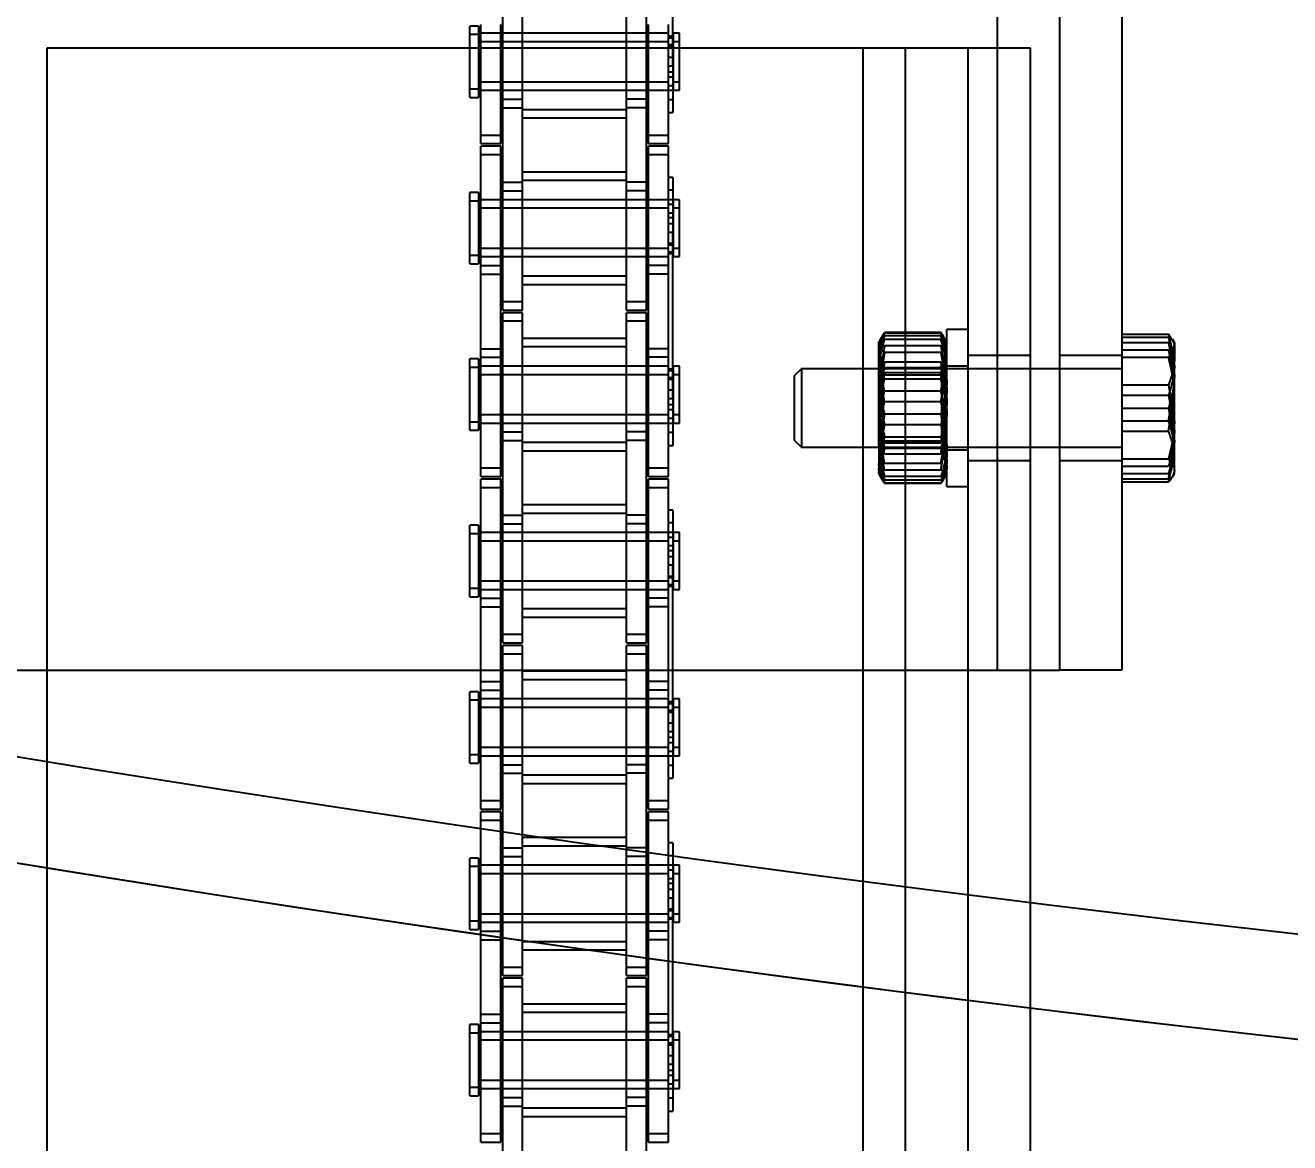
# Model space of a CAD drawing. Header units: metres. Extents: x 0 to 63075, y 0 to 44550.
# Drawn here: x 13981.8 to 14078.3, y 29341.2 to 29426.5 of the extents above; entities that cross this region are included whole.
import ezdxf

# ---------------------------------------------------------------- set-up
doc = ezdxf.new("R2010")
doc.units = ezdxf.units.M
doc.header["$LTSCALE"] = 75
doc.linetypes.add('HIDDEN2', pattern=[4.7625, 3.175, -1.5875])
for name, color, linetype in [('18_COTAS', 7, 'Continuous'), ('SDM', 7, 'Continuous'), ('SL1', 8, 'Continuous'), ('SL4', 4, 'Continuous'), ('ST1', 7, 'HIDDEN2')]:
    doc.layers.add(name, color=color, linetype=linetype)
doc.styles.add('ROMANS', font='ROMANS.SHX')
doc.dimstyles.new('75___1-75', dxfattribs={"dimscale": 75, "dimtxt": 2.5, "dimasz": 2, "dimexe": 1.5, "dimexo": 1, "dimgap": 0.5, "dimtad": 1, "dimdec": 0, "dimzin": 12, "dimtxsty": 'ROMANS', "dimcen": 0, "dimclrd": 256, "dimclre": 256, "dimclrt": 3, "dimazin": 3, "dimtfac": 1, "dimtdec": 0, "dimtmove": 0, "dimatfit": 0, "dimfxl": 1, "dimlwd": -1, "dimlwe": -1, "dimarcsym": 0})

# ---------------------------------------------------------------- blocks, each defined once
blk = doc.blocks.new('A$C1d93b9d1')
at = {"layer": 'SL1'}
for radius, start, end in [(1979, 150.488695, 76.215496), (1915.5, 151.397673, 77.946628), (1915.5, 151.397673, 77.482416), (1907.5, 151.517007, 77.895312)]:
    blk.add_arc((6031.727, 6950), radius, start, end, dxfattribs=at)
blk = doc.blocks.new('*D27')
at = {"layer": '18_COTAS', "transparency": 16777216}
for p, q in [((12131.24, 27878.333), (12131.24, 30705.371)), ((13913.74, 30509.566), (13913.74, 30705.371)), ((11981.24, 30592.871), (11122.311, 30592.871)), ((13913.74, 30592.871), (12131.24, 30592.871)), ((14063.74, 30592.871), (14213.74, 30592.871))]:
    blk.add_line(p, q, dxfattribs=at)
for points in [[(11981.24, 30617.871), (11981.24, 30567.871), (12131.24, 30592.871)], [(14063.74, 30617.871), (14063.74, 30567.871), (13913.74, 30592.871)]]:
    blk.add_solid(points, dxfattribs=at)
at = {"layer": 'Defpoints', "color": 0, "transparency": 16777216}
for p in [(13913.74, 30592.871), (13913.74, 30434.566), (12131.24, 27803.333)]:
    blk.add_point(p, dxfattribs=at)
at = {"layer": '18_COTAS', "color": 3, "transparency": 16777216, "insert": (11476.776, 30724.121), "char_height": 187.5, "attachment_point": 5, "style": 'ROMANS'}
blk.add_mtext('1782', dxfattribs=at)
blk = doc.blocks.new('A$C429c7d53')
at = {"layer": 'SL4'}
for p, q in [((340, 2387.238), (340, 2287.238)), ((344.762, 2387.238), (344.762, 2287.238)), ((310.489, 2334.738), (310.489, 2339.738)), ((335.237, 2339.738), (335.237, 2334.738)), ((297.515, 2334.738), (297.515, 2339.256)), ((299.035, 2334.738), (299.035, 2339.256)), ((306.965, 2334.738), (306.965, 2339.256)), ((308.485, 2334.738), (308.485, 2339.256)), ((295.658, 2336.389), (295, 2336.389)), ((295, 2335.734), (295, 2336.389)), ((295.658, 2335.734), (295, 2335.734)), ((295, 2334.738), (295, 2335.734)), ((295.658, 2336.389), (295.658, 2335.734)), ((295.843, 2335.836), (295.658, 2335.836)), ((295.658, 2335.734), (295.658, 2334.738)), ((295.843, 2334.738), (295.843, 2336.511)), ((297.363, 2334.738), (297.363, 2336.511)), ((297.515, 2335.836), (297.363, 2335.836)), ((308.637, 2335.836), (308.485, 2335.836)), ((308.637, 2334.738), (308.637, 2336.511)), ((310.157, 2334.738), (310.157, 2336.511)), ((311, 2335.836), (310.526, 2335.836)), ((310.526, 2335.836), (310.526, 2335.181)), ((311, 2335.181), (311, 2335.836)), ((262.765, 1009.763), (262.765, 2334.738)), ((262.765, 2334.738), (328.24, 2334.738)), ((295.843, 2335.181), (295.658, 2335.181)), ((297.515, 2335.181), (297.363, 2335.181)), ((308.637, 2335.181), (308.485, 2335.181)), ((310.526, 2335.467), (310.489, 2335.467)), ((310.526, 2334.812), (310.489, 2334.812)), ((311, 2335.181), (310.526, 2335.181)), ((310.526, 2335.181), (310.526, 2334.738)), ((311, 2334.738), (311, 2335.181)), ((328.24, 1009.763), (328.24, 2334.738)), ((328.24, 2334.738), (337.765, 2334.738)), ((337.765, 2334.738), (337.765, 1009.763)), ((344.762, 2312.88), (348.316, 2312.88)), ((348.316, 2312.88), (348.762, 2310.939)), ((348.567, 2312.477), (348.316, 2312.88)), ((348.762, 2312.238), (348.618, 2312.488)), ((348.762, 2312.238), (348.762, 2310.939)), ((348.762, 2306.178), (348.762, 2310.939)), ((340, 2310.238), (337.765, 2310.238)), ((344.762, 2308.999), (348.316, 2308.999)), ((348.316, 2308.999), (348.762, 2306.178)), ((348.762, 2302.476), (348.762, 2306.178)), ((337.765, 2304.238), (340, 2304.238)), ((344.762, 2303.357), (348.316, 2303.357)), ((348.618, 2301.987), (348.762, 2302.238)), ((348.762, 2302.238), (348.762, 2302.476)), ((344.762, 2301.595), (348.316, 2301.595)), ((123.235, 2287.238), (262.765, 2287.238)), ((337.765, 2287.238), (340, 2287.238)), ((344.762, 2287.238), (340, 2287.238))]:
    blk.add_line(p, q, dxfattribs=at)
for points, knots in [([(348.762, 2310.939), (348.762, 2310.893), (348.756, 2310.238), (348.528, 2309.596), (348.316, 2308.999)], [0, 0, 0, 0, 0.070201, 1, 1, 1, 1]), ([(348.762, 2306.178), (348.762, 2306.111), (348.756, 2305.158), (348.528, 2304.225), (348.316, 2303.357)], [0, 0, 0, 0, 0.070201, 1, 1, 1, 1]), ([(348.316, 2303.357), (348.499, 2303.133), (348.736, 2302.843), (348.758, 2302.545), (348.762, 2302.476)], [0, 0, 0, 0, 0.768151, 1, 1, 1, 1]), ([(348.762, 2302.476), (348.706, 2302.241), (348.635, 2301.942), (348.372, 2301.656), (348.316, 2301.595)], [0, 0, 0, 0, 0.788999, 1, 1, 1, 1])]:
    blk.add_open_spline(points, degree=3, knots=knots, dxfattribs=at)
at = {"layer": 'ST1'}
for p, q in [((335.237, 2387.238), (335.237, 2287.238)), ((297.363, 2335.836), (295.843, 2335.836)), ((297.363, 2335.836), (295.843, 2335.836)), ((308.485, 2335.836), (297.515, 2335.836)), ((299.035, 2335.836), (297.515, 2335.836)), ((306.965, 2335.836), (299.035, 2335.836)), ((308.485, 2335.836), (306.965, 2335.836)), ((310.157, 2335.836), (308.637, 2335.836)), ((310.157, 2335.836), (308.637, 2335.836)), ((310.489, 2335.61), (310.157, 2335.61)), ((295, 2330.937), (295, 2334.738)), ((295.658, 2334.738), (295.658, 2330.937)), ((297.363, 2335.181), (295.843, 2335.181)), ((297.363, 2335.181), (295.843, 2335.181)), ((295.843, 2327.416), (295.843, 2334.738)), ((297.363, 2327.416), (297.363, 2334.738)), ((308.485, 2335.181), (297.515, 2335.181)), ((299.035, 2335.181), (297.515, 2335.181)), ((297.515, 2330.161), (297.515, 2334.738)), ((306.965, 2335.181), (299.035, 2335.181)), ((299.035, 2330.161), (299.035, 2334.738)), ((308.485, 2335.181), (306.965, 2335.181)), ((306.965, 2330.161), (306.965, 2334.738)), ((308.485, 2330.161), (308.485, 2334.738)), ((310.157, 2335.181), (308.637, 2335.181)), ((310.157, 2335.181), (308.637, 2335.181)), ((308.637, 2327.416), (308.637, 2334.738)), ((310.489, 2335.467), (310.157, 2335.467)), ((310.489, 2334.955), (310.157, 2334.955)), ((310.489, 2334.812), (310.157, 2334.812)), ((310.157, 2327.416), (310.157, 2334.738)), ((310.489, 2333.336), (310.489, 2334.738)), ((310.526, 2334.738), (310.526, 2331.491)), ((311, 2331.491), (311, 2334.738)), ((325.002, 2334.738), (325.002, 1009.763)), ((328.24, 1009.763), (328.24, 2334.738)), ((333.002, 2334.738), (333.002, 1009.763)), ((335.237, 2334.738), (335.237, 2287.238)), ((310.489, 2333.991), (310.157, 2333.991)), ((310.489, 2333.336), (310.157, 2333.336)), ((310.489, 2332.884), (310.157, 2332.884)), ((310.489, 2333.336), (310.489, 2329.784)), ((295.658, 2332.146), (310.157, 2332.146)), ((295.843, 2332.146), (297.363, 2332.146)), ((297.515, 2332.146), (299.035, 2332.146)), ((299.035, 2332.146), (306.965, 2332.146)), ((306.965, 2332.146), (308.485, 2332.146)), ((308.637, 2332.146), (310.157, 2332.146)), ((310.157, 2332.515), (310.526, 2332.515)), ((310.157, 2331.86), (310.526, 2331.86)), ((310.526, 2332.146), (311, 2332.146)), ((295, 2331.592), (295.658, 2331.592)), ((295, 2330.937), (295.658, 2330.937)), ((295.658, 2331.491), (310.157, 2331.491)), ((295.843, 2331.491), (297.363, 2331.491)), ((297.515, 2331.491), (299.035, 2331.491)), ((297.515, 2330.816), (299.035, 2330.816)), ((299.035, 2331.491), (306.965, 2331.491)), ((306.965, 2331.491), (308.485, 2331.491)), ((308.485, 2330.816), (306.965, 2330.816)), ((308.637, 2331.491), (310.489, 2331.491)), ((310.489, 2330.76), (310.157, 2330.76)), ((310.526, 2331.491), (311, 2331.491)), ((297.515, 2330.161), (299.035, 2330.161)), ((297.515, 2323.811), (297.515, 2330.161)), ((299.035, 2323.811), (299.035, 2330.161)), ((299.035, 2330.031), (306.965, 2330.031)), ((308.485, 2330.161), (306.965, 2330.161)), ((306.965, 2323.811), (306.965, 2330.161)), ((308.485, 2323.811), (308.485, 2330.161)), ((299.035, 2329.376), (306.965, 2329.376)), ((310.157, 2329.784), (310.489, 2329.784)), ((295.843, 2328.071), (297.363, 2328.071)), ((308.637, 2328.071), (310.157, 2328.071)), ((295.843, 2327.416), (297.363, 2327.416)), ((295.843, 2326.556), (295.843, 2327.211)), ((297.363, 2327.211), (295.843, 2327.211)), ((297.363, 2326.556), (297.363, 2327.211)), ((308.637, 2327.416), (310.157, 2327.416)), ((308.637, 2326.556), (308.637, 2327.211)), ((310.157, 2327.211), (308.637, 2327.211)), ((310.157, 2326.556), (310.157, 2327.211)), ((295.843, 2317.461), (295.843, 2326.556)), ((297.363, 2326.556), (295.843, 2326.556)), ((297.363, 2317.461), (297.363, 2326.556)), ((308.637, 2317.461), (308.637, 2326.556)), ((310.157, 2326.556), (308.637, 2326.556)), ((310.157, 2317.461), (310.157, 2326.556)), ((306.965, 2325.251), (299.035, 2325.251)), ((297.515, 2324.466), (299.035, 2324.466)), ((306.965, 2324.596), (299.035, 2324.596)), ((308.485, 2324.466), (306.965, 2324.466)), ((310.489, 2324.843), (310.157, 2324.843)), ((310.489, 2324.843), (310.489, 2323.867)), ((295, 2323.034), (295, 2323.689)), ((295.658, 2323.689), (295, 2323.689)), ((295.658, 2323.689), (295.658, 2323.034)), ((310.157, 2323.136), (295.658, 2323.136)), ((297.363, 2323.136), (295.843, 2323.136)), ((297.515, 2323.811), (299.035, 2323.811)), ((297.515, 2314.716), (297.515, 2323.811)), ((299.035, 2323.136), (297.515, 2323.136)), ((299.035, 2314.716), (299.035, 2323.811)), ((306.965, 2323.136), (299.035, 2323.136)), ((308.485, 2323.811), (306.965, 2323.811)), ((306.965, 2314.716), (306.965, 2323.811)), ((308.485, 2323.136), (306.965, 2323.136)), ((308.485, 2314.716), (308.485, 2323.811)), ((310.489, 2323.136), (308.637, 2323.136)), ((310.489, 2323.867), (310.157, 2323.867)), ((310.489, 2323.867), (310.489, 2320.636)), ((310.526, 2323.136), (310.526, 2322.481)), ((311, 2323.136), (310.526, 2323.136)), ((311, 2322.481), (311, 2323.136)), ((295, 2318.237), (295, 2323.034)), ((295.658, 2323.034), (295, 2323.034)), ((295.658, 2323.034), (295.658, 2318.237)), ((310.157, 2322.481), (295.658, 2322.481)), ((297.363, 2322.481), (295.843, 2322.481)), ((299.035, 2322.481), (297.515, 2322.481)), ((306.965, 2322.481), (299.035, 2322.481)), ((308.485, 2322.481), (306.965, 2322.481)), ((310.157, 2322.481), (308.637, 2322.481)), ((310.526, 2322.767), (310.157, 2322.767)), ((310.526, 2322.112), (310.157, 2322.112)), ((310.526, 2322.481), (310.526, 2318.791)), ((311, 2322.481), (310.526, 2322.481)), ((311, 2318.791), (311, 2322.481)), ((310.489, 2321.743), (310.157, 2321.743)), ((310.489, 2321.291), (310.157, 2321.291)), ((310.489, 2320.636), (310.157, 2320.636)), ((310.489, 2307.936), (310.489, 2320.636)), ((295.658, 2319.446), (310.157, 2319.446)), ((295.843, 2319.446), (297.363, 2319.446)), ((297.515, 2319.446), (299.035, 2319.446)), ((299.035, 2319.446), (306.965, 2319.446)), ((306.965, 2319.446), (308.485, 2319.446)), ((308.637, 2319.446), (310.157, 2319.446)), ((310.157, 2319.815), (310.526, 2319.815)), ((310.489, 2319.672), (310.157, 2319.672)), ((310.526, 2319.446), (311, 2319.446)), ((295, 2318.892), (295.658, 2318.892)), ((295, 2318.237), (295.658, 2318.237)), ((295.658, 2318.791), (310.157, 2318.791)), ((295.843, 2318.791), (297.363, 2318.791)), ((297.515, 2318.791), (299.035, 2318.791)), ((299.035, 2318.791), (306.965, 2318.791)), ((306.965, 2318.791), (308.485, 2318.791)), ((308.637, 2318.791), (310.157, 2318.791)), ((310.157, 2319.16), (310.526, 2319.16)), ((310.489, 2319.017), (310.157, 2319.017)), ((310.526, 2318.791), (311, 2318.791)), ((295.843, 2318.116), (297.363, 2318.116)), ((295.843, 2317.461), (297.363, 2317.461)), ((295.843, 2311.111), (295.843, 2317.461)), ((297.363, 2311.111), (297.363, 2317.461)), ((299.035, 2317.331), (306.965, 2317.331)), ((310.157, 2318.116), (308.637, 2318.116)), ((310.157, 2317.461), (308.637, 2317.461)), ((308.637, 2311.111), (308.637, 2317.461)), ((310.157, 2311.111), (310.157, 2317.461)), ((299.035, 2316.676), (306.965, 2316.676)), ((297.515, 2315.371), (299.035, 2315.371)), ((306.965, 2315.371), (308.485, 2315.371)), ((297.515, 2314.716), (299.035, 2314.716)), ((297.515, 2313.856), (297.515, 2314.511)), ((299.035, 2314.511), (297.515, 2314.511)), ((299.035, 2313.856), (299.035, 2314.511)), ((306.965, 2314.716), (308.485, 2314.716)), ((306.965, 2313.856), (306.965, 2314.511)), ((308.485, 2314.511), (306.965, 2314.511)), ((308.485, 2313.856), (308.485, 2314.511)), ((297.515, 2304.761), (297.515, 2313.856)), ((299.035, 2313.856), (297.515, 2313.856)), ((299.035, 2304.761), (299.035, 2313.856)), ((306.965, 2304.761), (306.965, 2313.856)), ((308.485, 2313.856), (306.965, 2313.856)), ((308.485, 2304.761), (308.485, 2313.856)), ((306.965, 2312.551), (299.035, 2312.551)), ((326.441, 2312.65), (326.276, 2312.365)), ((326.306, 2312.364), (326.649, 2312.753)), ((326.586, 2312.902), (326.441, 2312.65)), ((326.608, 2312.89), (326.649, 2313.007)), ((330.956, 2313.007), (326.649, 2313.007)), ((330.956, 2312.962), (326.649, 2312.962)), ((330.956, 2312.753), (326.649, 2312.753)), ((330.956, 2312.46), (326.649, 2312.46)), ((330.997, 2312.89), (330.956, 2313.007)), ((331.123, 2312.634), (330.956, 2312.962)), ((331.307, 2312.355), (330.956, 2312.753)), ((331.164, 2312.65), (331.019, 2312.902)), ((331.329, 2312.365), (331.164, 2312.65)), ((331.402, 2301.524), (331.402, 2313.238)), ((333.002, 2313.238), (331.402, 2313.238)), ((344.762, 2312.652), (348.316, 2312.652)), ((348.316, 2312.652), (348.762, 2310.431)), ((295.843, 2311.766), (297.363, 2311.766)), ((306.965, 2311.896), (299.035, 2311.896)), ((310.157, 2311.766), (308.637, 2311.766)), ((326.212, 2312.255), (326.202, 2312.238)), ((326.202, 2309.37), (326.202, 2312.22)), ((326.649, 2311.981), (326.202, 2309.37)), ((326.649, 2310.316), (326.202, 2311.661)), ((326.649, 2311.472), (326.202, 2308.714)), ((326.276, 2312.365), (326.212, 2312.255)), ((330.956, 2311.981), (326.649, 2311.981)), ((330.956, 2311.472), (326.649, 2311.472)), ((330.956, 2311.981), (331.402, 2309.37)), ((330.956, 2310.316), (331.402, 2311.661)), ((330.956, 2311.472), (331.402, 2308.714)), ((331.393, 2312.255), (331.329, 2312.365)), ((331.402, 2312.238), (331.393, 2312.255)), ((344.762, 2312.238), (348.316, 2312.238)), ((344.762, 2311.679), (348.316, 2311.679)), ((348.316, 2312.238), (348.762, 2309.738)), ((295, 2310.334), (295, 2310.989)), ((295.658, 2310.989), (295, 2310.989)), ((295.658, 2310.989), (295.658, 2310.334)), ((295.843, 2311.111), (297.363, 2311.111)), ((295.843, 2302.016), (295.843, 2311.111)), ((297.363, 2302.016), (297.363, 2311.111)), ((310.157, 2311.111), (308.637, 2311.111)), ((308.637, 2302.016), (308.637, 2311.111)), ((310.157, 2302.016), (310.157, 2311.111)), ((326.649, 2309.449), (326.202, 2311.205)), ((326.649, 2310.75), (326.202, 2307.888)), ((326.649, 2308.519), (326.202, 2310.636)), ((330.956, 2310.75), (326.649, 2310.75)), ((330.956, 2309.449), (331.402, 2311.205)), ((330.956, 2310.75), (331.402, 2307.888)), ((330.956, 2308.519), (331.402, 2310.636)), ((337.765, 2311.238), (333.002, 2311.238)), ((344.762, 2311.238), (340, 2311.238)), ((344.762, 2311.118), (348.316, 2311.118)), ((295, 2305.537), (295, 2310.334)), ((295.658, 2310.334), (295, 2310.334)), ((310.157, 2310.436), (295.658, 2310.436)), ((295.658, 2310.334), (295.658, 2305.537)), ((310.157, 2309.781), (295.658, 2309.781)), ((297.363, 2310.436), (295.843, 2310.436)), ((297.363, 2309.781), (295.843, 2309.781)), ((299.035, 2310.436), (297.515, 2310.436)), ((299.035, 2309.781), (297.515, 2309.781)), ((306.965, 2310.436), (299.035, 2310.436)), ((306.965, 2309.781), (299.035, 2309.781)), ((308.485, 2310.436), (306.965, 2310.436)), ((308.485, 2309.781), (306.965, 2309.781)), ((310.157, 2310.436), (308.637, 2310.436)), ((310.157, 2309.781), (308.637, 2309.781)), ((310.489, 2310.21), (310.157, 2310.21)), ((310.526, 2310.067), (310.157, 2310.067)), ((310.489, 2309.555), (310.157, 2309.555)), ((310.526, 2310.436), (310.526, 2309.781)), ((311, 2310.436), (310.526, 2310.436)), ((310.526, 2309.781), (310.526, 2306.091)), ((311, 2309.781), (310.526, 2309.781)), ((311, 2309.781), (311, 2310.436)), ((311, 2306.091), (311, 2309.781)), ((320.317, 2310.238), (319.762, 2309.683)), ((319.762, 2309.683), (319.762, 2304.792)), ((320.317, 2310.238), (320.317, 2304.238)), ((337.765, 2310.238), (320.317, 2310.238)), ((326.553, 2309.738), (326.202, 2310.238)), ((326.649, 2307.717), (326.202, 2310.088)), ((326.649, 2309.928), (326.202, 2307.043)), ((326.553, 2309.738), (326.553, 2304.738)), ((331.027, 2309.738), (326.553, 2309.738)), ((330.956, 2310.316), (326.649, 2310.316)), ((330.956, 2309.928), (326.649, 2309.928)), ((330.956, 2307.717), (331.402, 2310.088)), ((330.956, 2309.928), (331.402, 2307.043)), ((331.377, 2310.238), (331.027, 2309.738)), ((331.027, 2304.738), (331.027, 2309.738)), ((331.377, 2310.227), (331.377, 2310.238)), ((331.402, 2310.238), (331.377, 2310.238)), ((331.377, 2304.238), (331.377, 2310.227)), ((333.002, 2310.438), (331.402, 2310.438)), ((344.762, 2310.238), (340, 2310.238)), ((310.526, 2309.412), (310.157, 2309.412)), ((310.489, 2308.591), (310.157, 2308.591)), ((326.202, 2304.387), (326.202, 2309.37)), ((330.956, 2309.449), (326.649, 2309.449)), ((348.316, 2306.265), (348.762, 2308.972)), ((310.489, 2307.936), (310.157, 2307.936)), ((310.489, 2307.936), (310.489, 2304.384)), ((330.956, 2308.519), (326.649, 2308.519)), ((330.956, 2307.717), (326.649, 2307.717)), ((344.762, 2308.21), (348.316, 2308.21)), ((348.316, 2305.476), (348.762, 2308.297)), ((348.316, 2308.21), (348.762, 2305.503)), ((295.658, 2306.746), (310.157, 2306.746)), ((295.843, 2306.746), (297.363, 2306.746)), ((297.515, 2306.746), (299.035, 2306.746)), ((299.035, 2306.746), (306.965, 2306.746)), ((306.965, 2306.746), (308.485, 2306.746)), ((308.637, 2306.746), (310.157, 2306.746)), ((310.489, 2307.484), (310.157, 2307.484)), ((310.157, 2307.115), (310.526, 2307.115)), ((310.526, 2306.746), (311, 2306.746)), ((326.649, 2304.547), (326.202, 2307.432)), ((326.649, 2306.758), (326.202, 2304.387)), ((330.956, 2306.758), (326.649, 2306.758)), ((330.956, 2304.547), (331.402, 2307.432)), ((330.956, 2306.758), (331.402, 2304.387)), ((344.762, 2307.238), (348.316, 2307.238)), ((348.316, 2307.238), (348.762, 2304.738)), ((295, 2306.192), (295.658, 2306.192)), ((295.658, 2306.091), (310.157, 2306.091)), ((295.843, 2306.091), (297.363, 2306.091)), ((297.515, 2306.091), (299.035, 2306.091)), ((299.035, 2306.091), (306.965, 2306.091)), ((306.965, 2306.091), (308.485, 2306.091)), ((308.637, 2306.091), (310.489, 2306.091)), ((310.157, 2306.46), (310.526, 2306.46)), ((310.526, 2306.091), (311, 2306.091)), ((326.649, 2303.725), (326.202, 2306.587)), ((326.649, 2305.956), (326.202, 2303.839)), ((326.649, 2303.003), (326.202, 2305.761)), ((330.956, 2305.956), (326.649, 2305.956)), ((330.956, 2303.725), (331.402, 2306.587)), ((330.956, 2305.956), (331.402, 2303.839)), ((330.956, 2303.003), (331.402, 2305.761)), ((344.762, 2306.265), (348.316, 2306.265)), ((295, 2305.537), (295.658, 2305.537)), ((297.515, 2305.416), (299.035, 2305.416)), ((297.515, 2304.761), (299.035, 2304.761)), ((297.515, 2298.411), (297.515, 2304.761)), ((299.035, 2298.411), (299.035, 2304.761)), ((308.485, 2305.416), (306.965, 2305.416)), ((308.485, 2304.761), (306.965, 2304.761)), ((306.965, 2298.411), (306.965, 2304.761)), ((308.485, 2298.411), (308.485, 2304.761)), ((310.489, 2305.36), (310.157, 2305.36)), ((319.762, 2304.792), (320.317, 2304.238)), ((326.649, 2302.494), (326.202, 2305.105)), ((326.649, 2305.026), (326.202, 2303.27)), ((326.202, 2304.238), (326.553, 2304.738)), ((326.553, 2304.738), (331.027, 2304.738)), ((330.956, 2305.026), (326.649, 2305.026)), ((330.956, 2302.494), (331.402, 2305.105)), ((330.956, 2305.026), (331.402, 2303.27)), ((331.027, 2304.738), (331.377, 2304.238)), ((344.762, 2305.476), (348.316, 2305.476)), ((299.035, 2304.631), (306.965, 2304.631)), ((299.035, 2303.976), (306.965, 2303.976)), ((310.157, 2304.384), (310.489, 2304.384)), ((320.317, 2304.238), (337.765, 2304.238)), ((326.202, 2304.387), (326.202, 2302.243)), ((326.649, 2304.159), (326.202, 2302.814)), ((330.956, 2304.547), (326.649, 2304.547)), ((330.956, 2304.159), (326.649, 2304.159)), ((330.956, 2304.159), (331.402, 2302.814)), ((331.402, 2304.038), (333.002, 2304.038)), ((340, 2304.238), (344.762, 2304.238)), ((348.316, 2301.823), (348.762, 2304.044)), ((330.956, 2303.725), (326.649, 2303.725)), ((330.956, 2303.003), (326.649, 2303.003)), ((333.002, 2303.238), (337.765, 2303.238)), ((340, 2303.238), (344.762, 2303.238)), ((344.762, 2302.796), (348.316, 2302.796)), ((348.316, 2301.595), (348.762, 2303.536)), ((295.843, 2302.671), (297.363, 2302.671)), ((295.843, 2302.016), (297.363, 2302.016)), ((308.637, 2302.671), (310.157, 2302.671)), ((308.637, 2302.016), (310.157, 2302.016)), ((326.202, 2302.238), (326.202, 2302.255)), ((326.202, 2302.238), (326.212, 2302.22)), ((326.212, 2302.22), (326.276, 2302.11)), ((326.276, 2302.11), (326.441, 2301.825)), ((326.441, 2301.825), (326.586, 2301.573)), ((330.956, 2302.494), (326.649, 2302.494)), ((330.956, 2302.015), (326.649, 2302.015)), ((331.019, 2301.573), (331.164, 2301.825)), ((331.164, 2301.825), (331.329, 2302.11)), ((331.329, 2302.11), (331.393, 2302.22)), ((331.393, 2302.22), (331.402, 2302.238)), ((344.762, 2302.238), (348.316, 2302.238)), ((344.762, 2301.823), (348.316, 2301.823)), ((295.843, 2301.156), (295.843, 2301.811)), ((297.363, 2301.811), (295.843, 2301.811)), ((295.843, 2292.061), (295.843, 2301.156)), ((297.363, 2301.156), (295.843, 2301.156)), ((297.363, 2301.156), (297.363, 2301.811)), ((297.363, 2292.061), (297.363, 2301.156)), ((308.637, 2301.156), (308.637, 2301.811)), ((310.157, 2301.811), (308.637, 2301.811)), ((308.637, 2292.061), (308.637, 2301.156)), ((310.157, 2301.156), (308.637, 2301.156)), ((310.157, 2301.156), (310.157, 2301.811)), ((310.157, 2292.061), (310.157, 2301.156)), ((330.956, 2301.722), (326.649, 2301.722)), ((330.956, 2301.513), (326.649, 2301.513)), ((330.956, 2301.468), (326.649, 2301.468)), ((331.402, 2301.238), (331.402, 2301.524)), ((331.402, 2301.238), (333.002, 2301.238)), ((297.515, 2299.066), (299.035, 2299.066)), ((306.965, 2299.851), (299.035, 2299.851)), ((306.965, 2299.196), (299.035, 2299.196)), ((308.485, 2299.066), (306.965, 2299.066)), ((310.489, 2299.443), (310.157, 2299.443)), ((310.489, 2299.443), (310.489, 2298.467)), ((295, 2297.634), (295, 2298.289)), ((295.658, 2298.289), (295, 2298.289)), ((295.658, 2298.289), (295.658, 2297.634)), ((297.515, 2298.411), (299.035, 2298.411)), ((297.515, 2289.316), (297.515, 2298.411)), ((299.035, 2289.316), (299.035, 2298.411)), ((308.485, 2298.411), (306.965, 2298.411)), ((306.965, 2289.316), (306.965, 2298.411)), ((308.485, 2289.316), (308.485, 2298.411)), ((310.489, 2298.467), (310.157, 2298.467)), ((310.489, 2298.467), (310.489, 2295.236)), ((295, 2292.837), (295, 2297.634)), ((295.658, 2297.634), (295, 2297.634)), ((310.157, 2297.736), (295.658, 2297.736)), ((295.658, 2297.634), (295.658, 2292.837)), ((310.157, 2297.081), (295.658, 2297.081)), ((297.363, 2297.736), (295.843, 2297.736)), ((297.363, 2297.081), (295.843, 2297.081)), ((299.035, 2297.736), (297.515, 2297.736)), ((299.035, 2297.081), (297.515, 2297.081)), ((306.965, 2297.736), (299.035, 2297.736)), ((306.965, 2297.081), (299.035, 2297.081)), ((308.485, 2297.736), (306.965, 2297.736)), ((308.485, 2297.081), (306.965, 2297.081)), ((310.489, 2297.736), (308.637, 2297.736)), ((310.157, 2297.081), (308.637, 2297.081)), ((310.526, 2297.367), (310.157, 2297.367)), ((310.526, 2297.736), (310.526, 2297.081)), ((311, 2297.736), (310.526, 2297.736)), ((310.526, 2297.081), (310.526, 2293.391)), ((311, 2297.081), (310.526, 2297.081)), ((311, 2297.081), (311, 2297.736)), ((311, 2293.391), (311, 2297.081)), ((310.526, 2296.712), (310.157, 2296.712)), ((310.489, 2296.343), (310.157, 2296.343)), ((310.489, 2295.891), (310.157, 2295.891)), ((310.489, 2295.236), (310.157, 2295.236)), ((310.489, 2282.536), (310.489, 2295.236)), ((310.157, 2294.415), (310.526, 2294.415)), ((310.489, 2294.272), (310.157, 2294.272)), ((295, 2293.492), (295.658, 2293.492)), ((295.658, 2294.046), (310.157, 2294.046)), ((295.658, 2293.391), (310.157, 2293.391)), ((295.843, 2294.046), (297.363, 2294.046)), ((295.843, 2293.391), (297.363, 2293.391)), ((297.515, 2294.046), (299.035, 2294.046)), ((297.515, 2293.391), (299.035, 2293.391)), ((299.035, 2294.046), (306.965, 2294.046)), ((299.035, 2293.391), (306.965, 2293.391)), ((306.965, 2294.046), (308.485, 2294.046)), ((306.965, 2293.391), (308.485, 2293.391)), ((308.637, 2294.046), (310.157, 2294.046)), ((308.637, 2293.391), (310.157, 2293.391)), ((310.157, 2293.76), (310.526, 2293.76)), ((310.489, 2293.617), (310.157, 2293.617)), ((310.526, 2294.046), (311, 2294.046)), ((310.526, 2293.391), (311, 2293.391)), ((295, 2292.837), (295.658, 2292.837)), ((295.843, 2292.716), (297.363, 2292.716)), ((310.157, 2292.716), (308.637, 2292.716)), ((295.843, 2292.061), (297.363, 2292.061)), ((295.843, 2285.711), (295.843, 2292.061)), ((297.363, 2285.711), (297.363, 2292.061)), ((299.035, 2291.931), (306.965, 2291.931)), ((299.035, 2291.276), (306.965, 2291.276)), ((310.157, 2292.061), (308.637, 2292.061)), ((308.637, 2285.711), (308.637, 2292.061)), ((310.157, 2285.711), (310.157, 2292.061)), ((297.515, 2289.971), (299.035, 2289.971)), ((297.515, 2289.316), (299.035, 2289.316)), ((306.965, 2289.971), (308.485, 2289.971)), ((306.965, 2289.316), (308.485, 2289.316)), ((297.515, 2288.456), (297.515, 2289.111)), ((299.035, 2289.111), (297.515, 2289.111)), ((297.515, 2279.361), (297.515, 2288.456)), ((299.035, 2288.456), (297.515, 2288.456)), ((299.035, 2288.456), (299.035, 2289.111)), ((299.035, 2279.361), (299.035, 2288.456)), ((306.965, 2288.456), (306.965, 2289.111)), ((308.485, 2289.111), (306.965, 2289.111)), ((306.965, 2279.361), (306.965, 2288.456)), ((308.485, 2288.456), (306.965, 2288.456)), ((308.485, 2288.456), (308.485, 2289.111)), ((308.485, 2279.361), (308.485, 2288.456)), ((262.765, 2287.238), (335.237, 2287.238)), ((306.965, 2287.151), (299.035, 2287.151)), ((306.965, 2286.496), (299.035, 2286.496)), ((335.237, 2287.238), (337.765, 2287.238)), ((295, 2284.934), (295, 2285.589)), ((295.658, 2285.589), (295, 2285.589)), ((295.658, 2285.589), (295.658, 2284.934)), ((295.843, 2286.366), (297.363, 2286.366)), ((295.843, 2285.711), (297.363, 2285.711)), ((295.843, 2276.616), (295.843, 2285.711)), ((297.363, 2276.616), (297.363, 2285.711)), ((310.157, 2286.366), (308.637, 2286.366)), ((310.157, 2285.711), (308.637, 2285.711)), ((308.637, 2276.616), (308.637, 2285.711)), ((310.157, 2276.616), (310.157, 2285.711)), ((295, 2280.137), (295, 2284.934)), ((295.658, 2284.934), (295, 2284.934)), ((310.157, 2285.036), (295.658, 2285.036)), ((295.658, 2284.934), (295.658, 2280.137)), ((297.363, 2285.036), (295.843, 2285.036)), ((299.035, 2285.036), (297.515, 2285.036)), ((306.965, 2285.036), (299.035, 2285.036)), ((308.485, 2285.036), (306.965, 2285.036)), ((310.157, 2285.036), (308.637, 2285.036)), ((310.489, 2284.81), (310.157, 2284.81)), ((310.526, 2284.667), (310.157, 2284.667)), ((310.526, 2285.036), (310.526, 2284.381)), ((311, 2285.036), (310.526, 2285.036)), ((311, 2284.381), (311, 2285.036)), ((310.157, 2284.381), (295.658, 2284.381)), ((297.363, 2284.381), (295.843, 2284.381)), ((299.035, 2284.381), (297.515, 2284.381)), ((306.965, 2284.381), (299.035, 2284.381)), ((308.485, 2284.381), (306.965, 2284.381)), ((310.157, 2284.381), (308.637, 2284.381)), ((310.489, 2284.155), (310.157, 2284.155)), ((310.526, 2284.012), (310.157, 2284.012)), ((310.526, 2284.381), (310.526, 2280.691)), ((311, 2284.381), (310.526, 2284.381)), ((311, 2280.691), (311, 2284.381)), ((310.489, 2283.191), (310.157, 2283.191)), ((310.489, 2282.536), (310.157, 2282.536)), ((310.489, 2282.536), (310.489, 2278.984)), ((310.489, 2282.084), (310.157, 2282.084)), ((310.157, 2281.715), (310.526, 2281.715)), ((295, 2280.792), (295.658, 2280.792)), ((295.658, 2281.346), (310.157, 2281.346)), ((295.658, 2280.691), (310.157, 2280.691)), ((295.843, 2281.346), (297.363, 2281.346)), ((295.843, 2280.691), (297.363, 2280.691)), ((297.515, 2281.346), (299.035, 2281.346)), ((297.515, 2280.691), (299.035, 2280.691)), ((299.035, 2281.346), (306.965, 2281.346)), ((299.035, 2280.691), (306.965, 2280.691)), ((306.965, 2281.346), (308.485, 2281.346)), ((306.965, 2280.691), (308.485, 2280.691)), ((308.637, 2281.346), (310.157, 2281.346)), ((308.637, 2280.691), (310.489, 2280.691)), ((310.157, 2281.06), (310.526, 2281.06)), ((310.526, 2281.346), (311, 2281.346)), ((310.526, 2280.691), (311, 2280.691)), ((295, 2280.137), (295.658, 2280.137)), ((297.515, 2280.016), (299.035, 2280.016)), ((308.485, 2280.016), (306.965, 2280.016)), ((310.489, 2279.96), (310.157, 2279.96)), ((297.515, 2279.361), (299.035, 2279.361)), ((297.515, 2273.011), (297.515, 2279.361)), ((299.035, 2273.011), (299.035, 2279.361)), ((299.035, 2279.231), (306.965, 2279.231)), ((308.485, 2279.361), (306.965, 2279.361)), ((306.965, 2273.011), (306.965, 2279.361)), ((308.485, 2273.011), (308.485, 2279.361)), ((310.157, 2278.984), (310.489, 2278.984)), ((299.035, 2278.576), (306.965, 2278.576)), ((295.843, 2277.271), (297.363, 2277.271)), ((308.637, 2277.271), (310.157, 2277.271)), ((295.843, 2276.616), (297.363, 2276.616)), ((295.843, 2275.756), (295.843, 2276.411)), ((297.363, 2276.411), (295.843, 2276.411)), ((297.363, 2275.756), (297.363, 2276.411)), ((308.637, 2276.616), (310.157, 2276.616)), ((308.637, 2275.756), (308.637, 2276.411)), ((310.157, 2276.411), (308.637, 2276.411)), ((310.157, 2275.756), (310.157, 2276.411)), ((295.843, 2266.661), (295.843, 2275.756)), ((297.363, 2275.756), (295.843, 2275.756)), ((297.363, 2266.661), (297.363, 2275.756)), ((308.637, 2266.661), (308.637, 2275.756)), ((310.157, 2275.756), (308.637, 2275.756)), ((310.157, 2266.661), (310.157, 2275.756)), ((306.965, 2274.451), (299.035, 2274.451)), ((310.489, 2274.043), (310.157, 2274.043)), ((310.489, 2274.043), (310.489, 2273.067)), ((295, 2272.234), (295, 2272.889)), ((295.658, 2272.889), (295, 2272.889)), ((295.658, 2272.889), (295.658, 2272.234)), ((297.515, 2273.666), (299.035, 2273.666)), ((297.515, 2273.011), (299.035, 2273.011)), ((297.515, 2263.916), (297.515, 2273.011)), ((306.965, 2273.796), (299.035, 2273.796)), ((299.035, 2263.916), (299.035, 2273.011)), ((308.485, 2273.666), (306.965, 2273.666)), ((308.485, 2273.011), (306.965, 2273.011)), ((306.965, 2263.916), (306.965, 2273.011)), ((308.485, 2263.916), (308.485, 2273.011)), ((310.489, 2273.067), (310.157, 2273.067)), ((310.489, 2273.067), (310.489, 2269.836)), ((295, 2267.437), (295, 2272.234)), ((295.658, 2272.234), (295, 2272.234)), ((310.157, 2272.336), (295.658, 2272.336)), ((295.658, 2272.234), (295.658, 2267.437)), ((297.363, 2272.336), (295.843, 2272.336)), ((299.035, 2272.336), (297.515, 2272.336)), ((306.965, 2272.336), (299.035, 2272.336)), ((308.485, 2272.336), (306.965, 2272.336)), ((310.489, 2272.336), (308.637, 2272.336)), ((310.526, 2271.967), (310.157, 2271.967)), ((310.526, 2272.336), (310.526, 2271.681)), ((311, 2272.336), (310.526, 2272.336)), ((311, 2271.681), (311, 2272.336)), ((310.157, 2271.681), (295.658, 2271.681)), ((297.363, 2271.681), (295.843, 2271.681)), ((299.035, 2271.681), (297.515, 2271.681)), ((306.965, 2271.681), (299.035, 2271.681)), ((308.485, 2271.681), (306.965, 2271.681)), ((310.157, 2271.681), (308.637, 2271.681)), ((310.526, 2271.312), (310.157, 2271.312)), ((310.489, 2270.943), (310.157, 2270.943)), ((310.526, 2271.681), (310.526, 2267.991)), ((311, 2271.681), (310.526, 2271.681)), ((311, 2267.991), (311, 2271.681)), ((310.489, 2270.491), (310.157, 2270.491)), ((310.489, 2269.836), (310.157, 2269.836)), ((310.157, 2269.015), (310.526, 2269.015)), ((310.489, 2257.136), (310.489, 2269.836)), ((295, 2268.092), (295.658, 2268.092)), ((295.658, 2268.646), (310.157, 2268.646)), ((295.843, 2268.646), (297.363, 2268.646)), ((297.515, 2268.646), (299.035, 2268.646)), ((299.035, 2268.646), (306.965, 2268.646)), ((306.965, 2268.646), (308.485, 2268.646)), ((308.637, 2268.646), (310.157, 2268.646)), ((310.489, 2268.872), (310.157, 2268.872)), ((310.157, 2268.36), (310.526, 2268.36)), ((310.489, 2268.217), (310.157, 2268.217)), ((310.526, 2268.646), (311, 2268.646)), ((295, 2267.437), (295.658, 2267.437)), ((295.658, 2267.991), (310.157, 2267.991)), ((295.843, 2267.991), (297.363, 2267.991)), ((295.843, 2267.316), (297.363, 2267.316)), ((297.515, 2267.991), (299.035, 2267.991)), ((299.035, 2267.991), (306.965, 2267.991)), ((306.965, 2267.991), (308.485, 2267.991)), ((308.637, 2267.991), (310.157, 2267.991)), ((310.157, 2267.316), (308.637, 2267.316)), ((310.526, 2267.991), (311, 2267.991)), ((295.843, 2266.661), (297.363, 2266.661)), ((295.843, 2260.311), (295.843, 2266.661)), ((297.363, 2260.311), (297.363, 2266.661)), ((299.035, 2266.531), (306.965, 2266.531)), ((310.157, 2266.661), (308.637, 2266.661)), ((308.637, 2260.311), (308.637, 2266.661)), ((310.157, 2260.311), (310.157, 2266.661)), ((299.035, 2265.876), (306.965, 2265.876)), ((297.515, 2264.571), (299.035, 2264.571)), ((306.965, 2264.571), (308.485, 2264.571)), ((297.515, 2263.916), (299.035, 2263.916)), ((297.515, 2263.056), (297.515, 2263.711)), ((299.035, 2263.711), (297.515, 2263.711)), ((299.035, 2263.056), (299.035, 2263.711)), ((306.965, 2263.916), (308.485, 2263.916)), ((306.965, 2263.056), (306.965, 2263.711)), ((308.485, 2263.711), (306.965, 2263.711)), ((308.485, 2263.056), (308.485, 2263.711)), ((297.515, 2253.961), (297.515, 2263.056)), ((299.035, 2263.056), (297.515, 2263.056)), ((299.035, 2253.961), (299.035, 2263.056)), ((306.965, 2253.961), (306.965, 2263.056)), ((308.485, 2263.056), (306.965, 2263.056)), ((308.485, 2253.961), (308.485, 2263.056)), ((306.965, 2261.751), (299.035, 2261.751)), ((295.843, 2260.966), (297.363, 2260.966)), ((306.965, 2261.096), (299.035, 2261.096)), ((310.157, 2260.966), (308.637, 2260.966)), ((295, 2259.534), (295, 2260.189)), ((295.658, 2260.189), (295, 2260.189)), ((295, 2254.737), (295, 2259.534)), ((295.658, 2259.534), (295, 2259.534)), ((295.658, 2260.189), (295.658, 2259.534)), ((310.157, 2259.636), (295.658, 2259.636)), ((295.658, 2259.534), (295.658, 2254.737)), ((295.843, 2260.311), (297.363, 2260.311)), ((295.843, 2251.216), (295.843, 2260.311)), ((297.363, 2259.636), (295.843, 2259.636)), ((297.363, 2251.216), (297.363, 2260.311)), ((299.035, 2259.636), (297.515, 2259.636)), ((306.965, 2259.636), (299.035, 2259.636)), ((308.485, 2259.636), (306.965, 2259.636)), ((310.157, 2260.311), (308.637, 2260.311)), ((308.637, 2251.216), (308.637, 2260.311)), ((310.157, 2259.636), (308.637, 2259.636)), ((310.157, 2251.216), (310.157, 2260.311)), ((310.489, 2259.41), (310.157, 2259.41)), ((310.526, 2259.636), (310.526, 2258.981)), ((311, 2259.636), (310.526, 2259.636)), ((311, 2258.981), (311, 2259.636)), ((310.157, 2258.981), (295.658, 2258.981)), ((297.363, 2258.981), (295.843, 2258.981)), ((299.035, 2258.981), (297.515, 2258.981)), ((306.965, 2258.981), (299.035, 2258.981)), ((308.485, 2258.981), (306.965, 2258.981)), ((310.157, 2258.981), (308.637, 2258.981)), ((310.526, 2259.267), (310.157, 2259.267)), ((310.489, 2258.755), (310.157, 2258.755)), ((310.526, 2258.612), (310.157, 2258.612)), ((310.526, 2258.981), (310.526, 2255.291)), ((311, 2258.981), (310.526, 2258.981)), ((311, 2255.291), (311, 2258.981)), ((310.489, 2257.791), (310.157, 2257.791)), ((310.489, 2257.136), (310.157, 2257.136)), ((310.489, 2256.684), (310.157, 2256.684)), ((310.489, 2257.136), (310.489, 2253.584)), ((295.658, 2255.946), (310.157, 2255.946)), ((295.843, 2255.946), (297.363, 2255.946)), ((297.515, 2255.946), (299.035, 2255.946)), ((299.035, 2255.946), (306.965, 2255.946)), ((306.965, 2255.946), (308.485, 2255.946)), ((308.637, 2255.946), (310.157, 2255.946)), ((310.157, 2256.315), (310.526, 2256.315)), ((310.157, 2255.66), (310.526, 2255.66)), ((310.526, 2255.946), (311, 2255.946)), ((295, 2255.392), (295.658, 2255.392)), ((295, 2254.737), (295.658, 2254.737)), ((295.658, 2255.291), (310.157, 2255.291)), ((295.843, 2255.291), (297.363, 2255.291)), ((297.515, 2255.291), (299.035, 2255.291)), ((297.515, 2254.616), (299.035, 2254.616)), ((299.035, 2255.291), (306.965, 2255.291)), ((306.965, 2255.291), (308.485, 2255.291)), ((308.485, 2254.616), (306.965, 2254.616)), ((308.637, 2255.291), (310.489, 2255.291)), ((310.489, 2254.56), (310.157, 2254.56)), ((310.526, 2255.291), (311, 2255.291)), ((297.515, 2253.961), (299.035, 2253.961)), ((297.515, 2247.611), (297.515, 2253.961)), ((299.035, 2247.611), (299.035, 2253.961)), ((299.035, 2253.831), (306.965, 2253.831)), ((308.485, 2253.961), (306.965, 2253.961)), ((306.965, 2247.611), (306.965, 2253.961)), ((308.485, 2247.611), (308.485, 2253.961)), ((310.157, 2253.584), (310.489, 2253.584)), ((299.035, 2253.176), (306.965, 2253.176)), ((295.843, 2251.871), (297.363, 2251.871)), ((308.637, 2251.871), (310.157, 2251.871)), ((295.843, 2251.216), (297.363, 2251.216)), ((308.637, 2251.216), (310.157, 2251.216))]:
    blk.add_line(p, q, dxfattribs=at)
for points, knots in [([(326.202, 2311.467), (326.209, 2311.607), (326.234, 2312.128), (326.474, 2312.636), (326.649, 2313.007)], [0, 0, 0, 0, 0.268634, 1, 1, 1, 1]), ([(326.202, 2311.856), (326.209, 2311.957), (326.234, 2312.331), (326.474, 2312.695), (326.649, 2312.962)], [0, 0, 0, 0, 0.268634, 1, 1, 1, 1]), ([(326.202, 2311.205), (326.203, 2311.247), (326.209, 2311.84), (326.437, 2312.421), (326.649, 2312.962)], [0, 0, 0, 0, 0.070201, 1, 1, 1, 1]), ([(326.202, 2310.636), (326.203, 2310.686), (326.209, 2311.401), (326.437, 2312.102), (326.649, 2312.753)], [0, 0, 0, 0, 0.070201, 1, 1, 1, 1]), ([(326.202, 2312.22), (326.209, 2312.242), (326.234, 2312.323), (326.474, 2312.402), (326.649, 2312.46)], [0, 0, 0, 0, 0.268634, 1, 1, 1, 1]), ([(326.202, 2310.088), (326.203, 2310.144), (326.209, 2310.945), (326.437, 2311.73), (326.649, 2312.46)], [0, 0, 0, 0, 0.070201, 1, 1, 1, 1]), ([(331.402, 2311.467), (331.396, 2311.607), (331.371, 2312.128), (331.131, 2312.636), (330.956, 2313.007)], [0, 0, 0, 0, 0.268634, 1, 1, 1, 1]), ([(331.402, 2311.205), (331.402, 2311.247), (331.396, 2311.84), (331.168, 2312.421), (330.956, 2312.962)], [0, 0, 0, 0, 0.070201, 1, 1, 1, 1]), ([(331.402, 2310.636), (331.402, 2310.686), (331.396, 2311.401), (331.168, 2312.102), (330.956, 2312.753)], [0, 0, 0, 0, 0.070201, 1, 1, 1, 1]), ([(331.384, 2312.255), (331.38, 2312.265), (331.351, 2312.334), (331.138, 2312.402), (330.956, 2312.46)], [0, 0, 0, 0, 0.148022, 1, 1, 1, 1]), ([(331.402, 2310.088), (331.402, 2310.144), (331.396, 2310.945), (331.168, 2311.73), (330.956, 2312.46)], [0, 0, 0, 0, 0.0702006, 1, 1, 1, 1]), ([(348.762, 2311.999), (348.761, 2312.068), (348.757, 2312.23), (348.636, 2312.387), (348.567, 2312.477)], [0, 0, 0, 0, 0.429078, 1, 1, 1, 1]), ([(326.649, 2311.981), (326.582, 2312.001), (326.32, 2312.079), (326.253, 2312.16), (326.202, 2312.22)], [0, 0, 0, 0, 0.2575513, 1, 1, 1, 1]), ([(326.649, 2311.472), (326.582, 2311.526), (326.32, 2311.735), (326.253, 2311.952), (326.202, 2312.113)], [0, 0, 0, 0, 0.257551, 1, 1, 1, 1]), ([(326.649, 2309.928), (326.582, 2310.057), (326.32, 2310.559), (326.253, 2311.08), (326.202, 2311.467)], [0, 0, 0, 0, 0.2575513, 1, 1, 1, 1]), ([(330.956, 2311.981), (331.023, 2312.001), (331.285, 2312.079), (331.352, 2312.16), (331.402, 2312.22)], [0, 0, 0, 0, 0.257551, 1, 1, 1, 1]), ([(330.956, 2311.472), (331.023, 2311.526), (331.285, 2311.735), (331.352, 2311.952), (331.402, 2312.113)], [0, 0, 0, 0, 0.257551, 1, 1, 1, 1]), ([(330.956, 2309.928), (331.023, 2310.057), (331.285, 2310.559), (331.352, 2311.08), (331.402, 2311.467)], [0, 0, 0, 0, 0.257551, 1, 1, 1, 1]), ([(348.316, 2311.118), (348.372, 2311.179), (348.635, 2311.466), (348.706, 2311.764), (348.762, 2311.999)], [0, 0, 0, 0, 0.211001, 1, 1, 1, 1]), ([(348.762, 2308.972), (348.762, 2309.036), (348.756, 2309.95), (348.528, 2310.846), (348.316, 2311.679)], [0, 0, 0, 0, 0.070201, 1, 1, 1, 1]), ([(348.762, 2312.166), (348.767, 2312.204), (348.773, 2312.253), (348.715, 2312.3), (348.703, 2312.309)], [0, 0, 0, 0, 0.793539, 1, 1, 1, 1]), ([(348.762, 2308.297), (348.762, 2308.364), (348.756, 2309.317), (348.528, 2310.25), (348.316, 2311.118)], [0, 0, 0, 0, 0.070201, 1, 1, 1, 1]), ([(326.202, 2307.432), (326.203, 2307.5), (326.209, 2308.474), (326.437, 2309.429), (326.649, 2310.316)], [0, 0, 0, 0, 0.0702006, 1, 1, 1, 1]), ([(331.402, 2307.432), (331.402, 2307.5), (331.396, 2308.474), (331.168, 2309.429), (330.956, 2310.316)], [0, 0, 0, 0, 0.0702006, 1, 1, 1, 1]), ([(348.762, 2310.431), (348.762, 2310.379), (348.756, 2309.629), (348.528, 2308.894), (348.316, 2308.21)], [0, 0, 0, 0, 0.070201, 1, 1, 1, 1]), ([(348.762, 2309.738), (348.762, 2309.678), (348.756, 2308.834), (348.528, 2308.007), (348.316, 2307.238)], [0, 0, 0, 0, 0.070201, 1, 1, 1, 1]), ([(326.202, 2306.587), (326.203, 2306.655), (326.209, 2307.621), (326.437, 2308.568), (326.649, 2309.449)], [0, 0, 0, 0, 0.070201, 1, 1, 1, 1]), ([(326.202, 2309.37), (326.203, 2309.308), (326.209, 2308.426), (326.437, 2307.562), (326.649, 2306.758)], [0, 0, 0, 0, 0.070201, 1, 1, 1, 1]), ([(326.202, 2308.714), (326.203, 2308.649), (326.209, 2307.718), (326.437, 2306.805), (326.649, 2305.956)], [0, 0, 0, 0, 0.070201, 1, 1, 1, 1]), ([(331.402, 2306.587), (331.402, 2306.655), (331.396, 2307.621), (331.168, 2308.568), (330.956, 2309.449)], [0, 0, 0, 0, 0.070201, 1, 1, 1, 1]), ([(331.402, 2309.37), (331.402, 2309.308), (331.396, 2308.426), (331.168, 2307.562), (330.956, 2306.758)], [0, 0, 0, 0, 0.070201, 1, 1, 1, 1]), ([(331.402, 2308.714), (331.402, 2308.649), (331.396, 2307.718), (331.168, 2306.805), (330.956, 2305.956)], [0, 0, 0, 0, 0.070201, 1, 1, 1, 1]), ([(326.202, 2305.761), (326.203, 2305.826), (326.209, 2306.757), (326.437, 2307.67), (326.649, 2308.519)], [0, 0, 0, 0, 0.070201, 1, 1, 1, 1]), ([(326.202, 2307.888), (326.203, 2307.82), (326.209, 2306.854), (326.437, 2305.907), (326.649, 2305.026)], [0, 0, 0, 0, 0.070201, 1, 1, 1, 1]), ([(326.202, 2305.105), (326.203, 2305.167), (326.209, 2306.049), (326.437, 2306.913), (326.649, 2307.717)], [0, 0, 0, 0, 0.070201, 1, 1, 1, 1]), ([(331.402, 2305.761), (331.402, 2305.826), (331.396, 2306.757), (331.168, 2307.67), (330.956, 2308.519)], [0, 0, 0, 0, 0.070201, 1, 1, 1, 1]), ([(331.402, 2307.888), (331.402, 2307.82), (331.396, 2306.854), (331.168, 2305.907), (330.956, 2305.026)], [0, 0, 0, 0, 0.0702006, 1, 1, 1, 1]), ([(331.402, 2305.105), (331.402, 2305.167), (331.396, 2306.049), (331.168, 2306.913), (330.956, 2307.717)], [0, 0, 0, 0, 0.070201, 1, 1, 1, 1]), ([(326.202, 2307.043), (326.203, 2306.975), (326.209, 2306.001), (326.437, 2305.046), (326.649, 2304.159)], [0, 0, 0, 0, 0.070201, 1, 1, 1, 1]), ([(331.402, 2307.043), (331.402, 2306.975), (331.396, 2306.001), (331.168, 2305.046), (330.956, 2304.159)], [0, 0, 0, 0, 0.0702006, 1, 1, 1, 1]), ([(348.762, 2304.044), (348.762, 2304.096), (348.756, 2304.846), (348.528, 2305.581), (348.316, 2306.265)], [0, 0, 0, 0, 0.070201, 1, 1, 1, 1]), ([(348.762, 2305.503), (348.762, 2305.439), (348.756, 2304.525), (348.528, 2303.629), (348.316, 2302.796)], [0, 0, 0, 0, 0.0702006, 1, 1, 1, 1]), ([(348.762, 2303.536), (348.762, 2303.582), (348.756, 2304.237), (348.528, 2304.879), (348.316, 2305.476)], [0, 0, 0, 0, 0.070201, 1, 1, 1, 1]), ([(348.762, 2304.738), (348.762, 2304.678), (348.756, 2303.834), (348.528, 2303.007), (348.316, 2302.238)], [0, 0, 0, 0, 0.070201, 1, 1, 1, 1]), ([(326.202, 2304.387), (326.203, 2304.331), (326.209, 2303.53), (326.437, 2302.745), (326.649, 2302.015)], [0, 0, 0, 0, 0.070201, 1, 1, 1, 1]), ([(326.202, 2303.839), (326.203, 2303.789), (326.209, 2303.074), (326.437, 2302.373), (326.649, 2301.722)], [0, 0, 0, 0, 0.070201, 1, 1, 1, 1]), ([(331.402, 2304.387), (331.402, 2304.331), (331.396, 2303.53), (331.168, 2302.745), (330.956, 2302.015)], [0, 0, 0, 0, 0.070201, 1, 1, 1, 1]), ([(331.402, 2303.839), (331.402, 2303.789), (331.396, 2303.074), (331.168, 2302.373), (330.956, 2301.722)], [0, 0, 0, 0, 0.070201, 1, 1, 1, 1]), ([(326.202, 2303.27), (326.203, 2303.228), (326.209, 2302.635), (326.437, 2302.054), (326.649, 2301.513)], [0, 0, 0, 0, 0.0702006, 1, 1, 1, 1]), ([(326.649, 2301.468), (326.582, 2301.598), (326.32, 2302.099), (326.253, 2302.621), (326.202, 2303.008)], [0, 0, 0, 0, 0.257551, 1, 1, 1, 1]), ([(326.202, 2302.814), (326.203, 2302.782), (326.208, 2302.367), (326.416, 2301.96), (326.608, 2301.585)], [0, 0, 0, 0, 0.076878, 1, 1, 1, 1]), ([(331.402, 2303.27), (331.402, 2303.228), (331.396, 2302.635), (331.168, 2302.054), (330.956, 2301.513)], [0, 0, 0, 0, 0.070201, 1, 1, 1, 1]), ([(330.956, 2301.468), (331.023, 2301.598), (331.285, 2302.099), (331.352, 2302.621), (331.402, 2303.008)], [0, 0, 0, 0, 0.257551, 1, 1, 1, 1]), ([(331.402, 2302.814), (331.402, 2302.782), (331.397, 2302.367), (331.189, 2301.96), (330.997, 2301.585)], [0, 0, 0, 0, 0.0768782, 1, 1, 1, 1]), ([(326.649, 2301.513), (326.582, 2301.606), (326.32, 2301.966), (326.253, 2302.341), (326.202, 2302.619)], [0, 0, 0, 0, 0.257551, 1, 1, 1, 1]), ([(326.202, 2302.255), (326.209, 2302.277), (326.234, 2302.358), (326.474, 2302.437), (326.649, 2302.494)], [0, 0, 0, 0, 0.268634, 1, 1, 1, 1]), ([(326.649, 2301.722), (326.582, 2301.775), (326.32, 2301.984), (326.253, 2302.201), (326.202, 2302.362)], [0, 0, 0, 0, 0.257551, 1, 1, 1, 1]), ([(326.649, 2302.015), (326.582, 2302.035), (326.32, 2302.113), (326.253, 2302.195), (326.202, 2302.255)], [0, 0, 0, 0, 0.257551, 1, 1, 1, 1]), ([(331.402, 2302.255), (331.396, 2302.277), (331.371, 2302.358), (331.131, 2302.437), (330.956, 2302.494)], [0, 0, 0, 0, 0.268634, 1, 1, 1, 1]), ([(330.956, 2302.015), (331.024, 2302.035), (331.251, 2302.102), (331.311, 2302.172), (331.353, 2302.221)], [0, 0, 0, 0, 0.300058, 1, 1, 1, 1]), ([(330.956, 2301.722), (331.026, 2301.775), (331.194, 2301.904), (331.242, 2302.037), (331.27, 2302.115)], [0, 0, 0, 0, 0.417477, 1, 1, 1, 1]), ([(330.956, 2301.513), (331.034, 2301.605), (331.121, 2301.707), (331.152, 2301.812), (331.155, 2301.822)], [0, 0, 0, 0, 0.905431, 1, 1, 1, 1]), ([(348.703, 2302.166), (348.715, 2302.175), (348.773, 2302.222), (348.767, 2302.271), (348.762, 2302.309)], [0, 0, 0, 0, 0.2064615, 1, 1, 1, 1])]:
    blk.add_open_spline(points, degree=3, knots=knots, dxfattribs=at)

msp = doc.modelspace()

# ---------------------------------------------------------------- block references
at = {"layer": 'SDM'}
for name, p in [('A$C1d93b9d1', (8259.513, 24302.833)), ('A$C429c7d53', (13720.74, 27090.066))]:
    msp.add_blockref(name, p, dxfattribs=at)

# ---------------------------------------------------------------- dimensions: what is measured, and where the dimension line sits
at = {"layer": '18_COTAS'}
dim = msp.add_linear_dim(base=(13913.739964506, 30592.871167243), p1=(12131.239964508, 27803.333456501), p2=(13913.739964506, 30434.565956577), dimstyle='75___1-75', dxfattribs=at)
dim.commit()
dim.dimension.update_dxf_attribs({"geometry": '*D27', "text_midpoint": (11476.775678793, 30592.871167243), "dimtype": 160})

doc.saveas('drawing.dxf')
